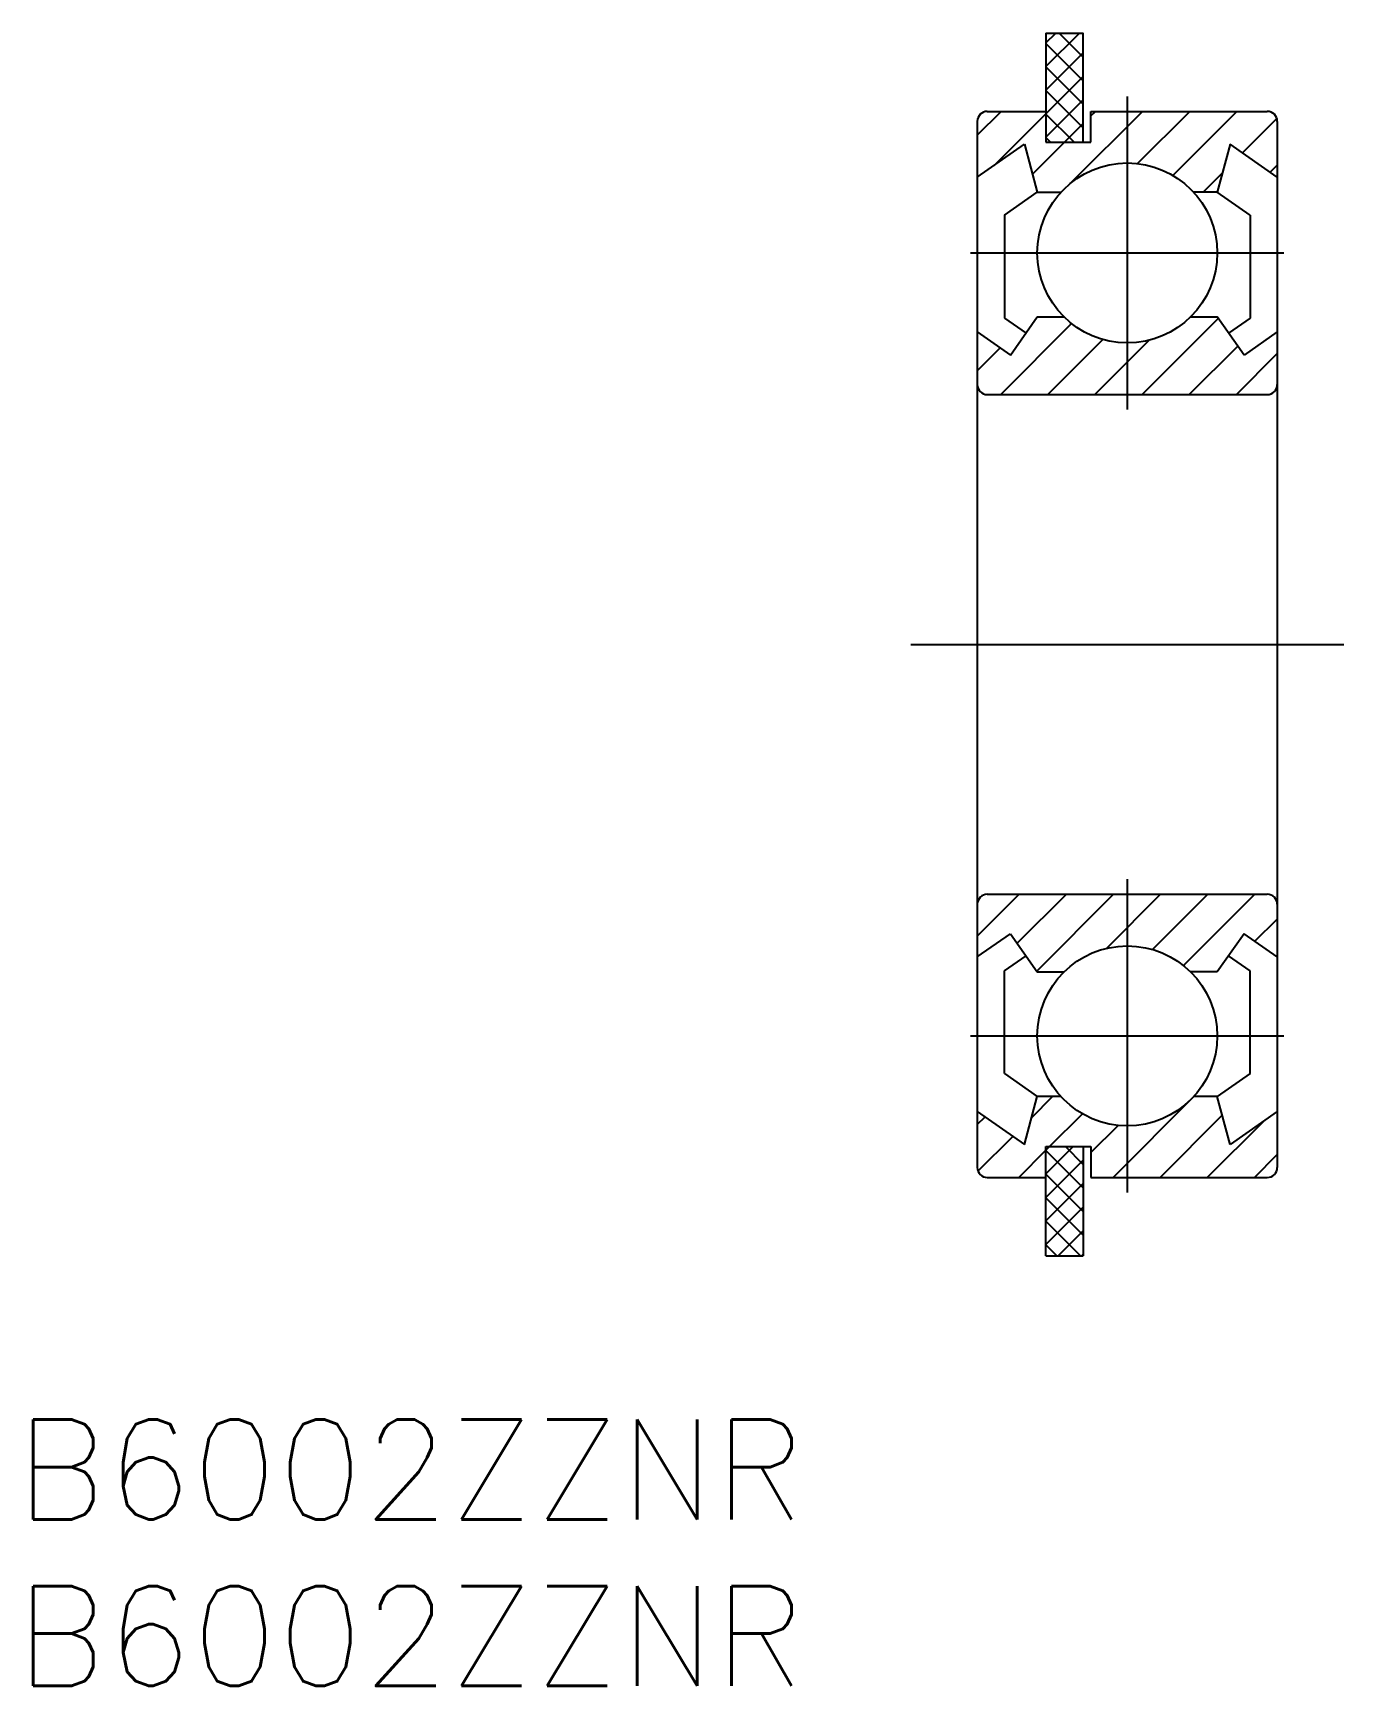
# Model space of a CAD drawing. Extents: x -28.3 to 11, y -31.3 to 18.3.
import ezdxf

# ---------------------------------------------------------------- set-up
doc = ezdxf.new("R2010")
doc.units = 0
doc.linetypes.add('CENTER', pattern=[50.8, 31.75, -6.35, 6.35, -6.35])
doc.layers.get('0').update_dxf_attribs({"linetype": 'CONTINUOUS'})
doc.layers.add('CENTER', color=1, linetype='CENTER')
doc.styles.get("Standard").update_dxf_attribs({"font": 'txt.shx', "height": 3, "bigfont": 'bigfont.shx'})

msp = doc.modelspace()

# ---------------------------------------------------------------- linework, layer by layer
at = {"color": 7, "linetype": 'CONTINUOUS'}
for p, q in [((2.06, 18.35), (2.06, 15.075)), ((2.06, 18.35), (3.18, 18.35)), ((3.18, 15.075), (3.18, 18.35)), ((0.3, 16), (2.06, 16)), ((3.41, 16), (8.7, 16)), ((3.41, 15.075), (3.41, 16)), ((0, 15.7), (0, -15.7)), ((9, 15.7), (9, -15.7)), ((0, 14.021), (1.414, 15.011)), ((1.414, 15.011), (1.8, 13.571)), ((2.06, 15.075), (3.41, 15.075)), ((7.586, 15.011), (7.2, 13.571)), ((9, 14.021), (7.586, 15.011)), ((0.816, 12.883), (1.8, 13.571)), ((1.8, 13.571), (2.507, 13.571)), ((7.2, 13.571), (6.493, 13.571)), ((8.184, 12.883), (7.2, 13.571)), ((0.816, 12.883), (0.816, 9.796)), ((8.184, 12.883), (8.184, 9.796)), ((0.816, 9.796), (1.461, 9.345)), ((0.996, 8.682), (1.8, 9.829)), ((1.8, 9.829), (2.602, 9.829)), ((6.398, 9.829), (7.2, 9.829)), ((8.004, 8.682), (7.2, 9.829)), ((8.184, 9.796), (7.539, 9.345)), ((0, 9.379), (0.996, 8.682)), ((9, 9.379), (8.004, 8.682)), ((0.3, 7.5), (8.7, 7.5)), ((0.3, -7.5), (8.7, -7.5)), ((0, -9.379), (0.996, -8.682)), ((0.996, -8.682), (1.8, -9.829)), ((8.004, -8.682), (7.2, -9.829)), ((9, -9.379), (8.004, -8.682)), ((0.816, -9.796), (1.461, -9.345)), ((8.184, -9.796), (7.539, -9.345)), ((0.816, -12.883), (0.816, -9.796)), ((1.8, -9.829), (2.602, -9.829)), ((7.2, -9.829), (6.398, -9.829)), ((8.184, -12.883), (8.184, -9.796)), ((0.816, -12.883), (1.8, -13.571)), ((8.184, -12.883), (7.2, -13.571)), ((1.414, -15.011), (1.8, -13.571)), ((2.507, -13.571), (1.8, -13.571)), ((7.2, -13.571), (6.493, -13.571)), ((7.586, -15.011), (7.2, -13.571)), ((0, -14.021), (1.414, -15.011)), ((9, -14.021), (7.586, -15.011)), ((2.06, -18.35), (2.06, -15.075)), ((2.06, -15.075), (3.41, -15.075)), ((3.18, -15.075), (3.18, -18.35)), ((3.41, -15.075), (3.41, -16)), ((0.3, -16), (2.06, -16)), ((3.41, -16), (8.7, -16)), ((2.06, -18.35), (3.18, -18.35))]:
    msp.add_line(p, q, dxfattribs=at)
at = {"color": 3, "linetype": 'CONTINUOUS'}
for p, q in [((2.06, 18.052), (2.358, 18.35)), ((2.06, 17.345), (3.065, 18.35)), ((3.18, 16.921), (2.06, 18.041)), ((3.18, 17.628), (2.458, 18.35)), ((3.18, 18.335), (3.165, 18.35)), ((2.06, 16.637), (3.18, 17.757)), ((3.18, 16.214), (2.06, 17.334)), ((2.06, 15.93), (3.18, 17.05)), ((3.18, 15.506), (2.06, 16.626)), ((0, 15.285), (0.715, 16)), ((0.504, 14.374), (2.06, 15.93)), ((2.06, 15.223), (3.18, 16.343)), ((2.904, 15.075), (2.06, 15.919)), ((2.829, 13.87), (4.958, 16)), ((3.41, 15.866), (3.544, 16)), ((4.805, 14.433), (6.372, 16)), ((5.866, 14.079), (7.787, 16)), ((2.619, 15.075), (3.18, 15.636)), ((7.954, 14.754), (8.987, 15.786)), ((1.655, 14.111), (2.619, 15.075)), ((2.197, 15.075), (2.06, 15.212)), ((6.772, 13.571), (7.357, 14.156)), ((8.786, 14.171), (9, 14.385)), ((0.701, 7.5), (2.83, 9.629)), ((4.943, 7.5), (7.23, 9.787)), ((2.115, 7.5), (3.767, 9.152)), ((3.529, 7.5), (5.161, 9.132)), ((6.358, 7.5), (7.812, 8.955)), ((0, 8.213), (0.686, 8.899)), ((7.772, 7.5), (9, 8.728)), ((0, -8.757), (1.257, -7.5)), ((1.2, -8.972), (2.671, -7.5)), ((1.782, -9.804), (4.086, -7.5)), ((3.877, -9.123), (5.5, -7.5)), ((5.256, -9.158), (6.914, -7.5)), ((6.187, -9.642), (8.328, -7.5)), ((8.331, -8.911), (9, -8.242)), ((1.633, -14.196), (2.257, -13.571)), ((4.071, -16), (6.499, -13.571)), ((0, -14.414), (0.231, -14.183)), ((2.167, -15.075), (3.153, -14.09)), ((5.485, -16), (7.351, -14.134)), ((6.899, -16), (8.592, -14.307)), ((0.02, -15.808), (1.063, -14.766)), ((3.41, -15.247), (4.221, -14.436)), ((1.242, -16), (2.06, -15.182)), ((2.06, -15.182), (2.167, -15.075)), ((2.06, -15.889), (2.874, -15.075)), ((3.18, -16.313), (2.06, -15.193)), ((3.18, -15.606), (2.649, -15.075)), ((8.313, -16), (9, -15.313)), ((2.06, -16.597), (3.18, -15.477)), ((3.18, -17.02), (2.06, -15.9)), ((2.06, -17.304), (3.18, -16.184)), ((3.18, -17.728), (2.06, -16.608)), ((2.06, -18.011), (3.18, -16.891)), ((3.095, -18.35), (2.06, -17.315)), ((2.428, -18.35), (3.18, -17.598)), ((2.388, -18.35), (2.06, -18.022)), ((3.135, -18.35), (3.18, -18.305))]:
    msp.add_line(p, q, dxfattribs=at)
at = {"color": 7, "linetype": 'CONTINUOUS'}
for centre in [(4.5, 11.75), (4.5, -11.75)]:
    msp.add_circle(centre, 2.7, dxfattribs=at)
for centre, start, end in [((0.3, 15.7), 90, 180), ((8.7, 15.7), 0, 90), ((0.3, 7.8), 180, 270), ((8.7, 7.8), 270, 0), ((0.3, -7.8), 90, 180), ((8.7, -7.8), 0, 90), ((0.3, -15.7), 180, 270), ((8.7, -15.7), 270, 0)]:
    msp.add_arc(centre, 0.3, start, end, dxfattribs=at)
at = {"layer": 'CENTER', "color": 1, "linetype": 'CENTER'}
for p, q in [((4.5, 16.45), (4.5, 7.05)), ((-0.2, 11.75), (9.2, 11.75)), ((-2, 0), (11, 0)), ((4.5, -7.05), (4.5, -16.45)), ((-0.2, -11.75), (9.2, -11.75))]:
    msp.add_line(p, q, dxfattribs=at)

# ---------------------------------------------------------------- texts
at = {"color": 7, "linetype": 'CONTINUOUS'}
for p in [(-28.847, -26.262), (-28.847, -31.262)]:
    msp.add_text('B6002ZZNR', height=3, dxfattribs=at).set_placement(p)

doc.saveas('drawing.dxf')
